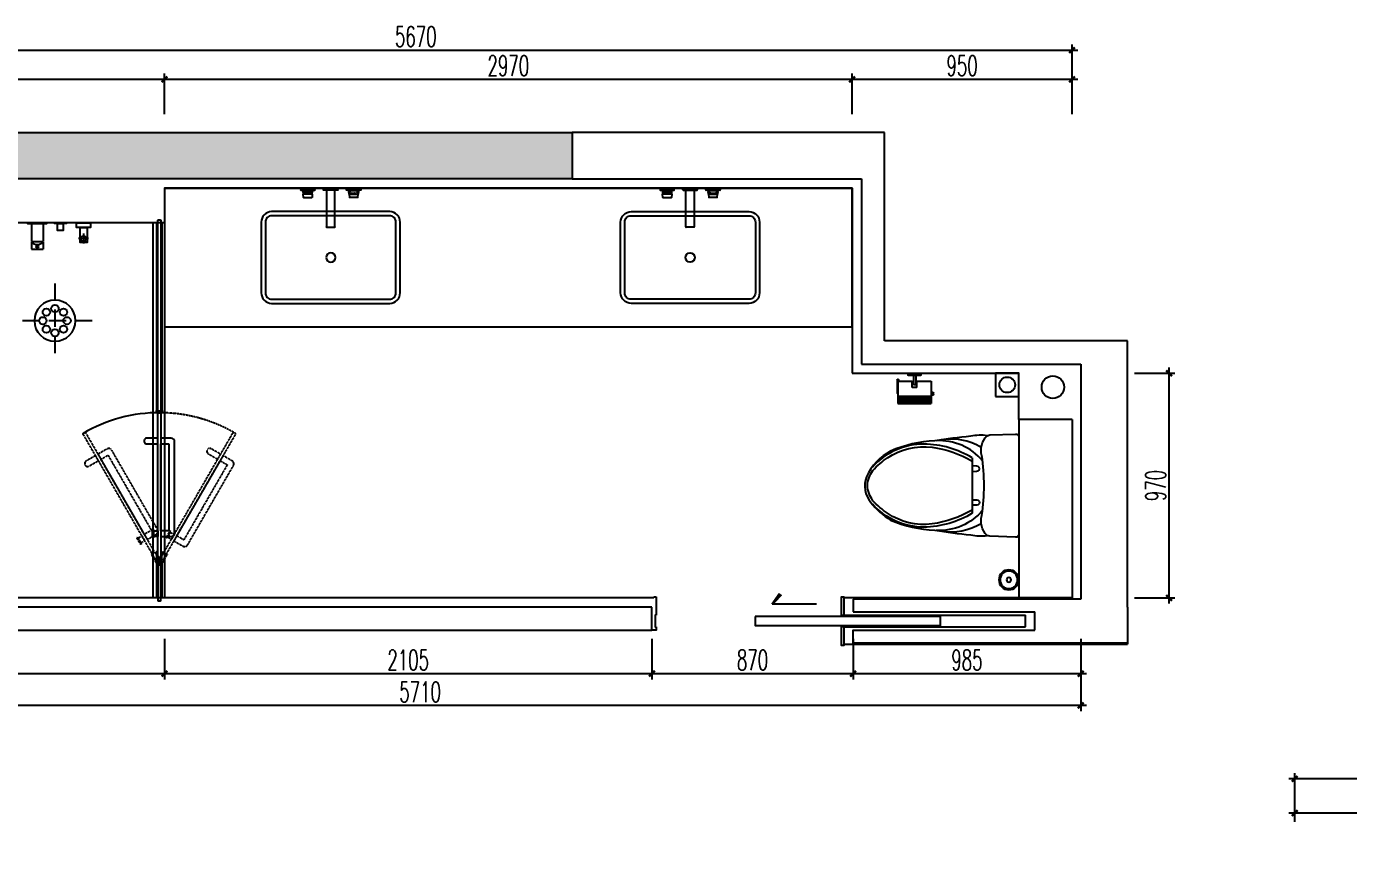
# Model space of a CAD drawing. Header units: inches. Extents: x 24920 to 61775, y 10942 to 38819.
# Drawn here: x 36473 to 42184, y 15278 to 18807 of the extents above; entities that cross this region are included whole.
import ezdxf

# ---------------------------------------------------------------- set-up
doc = ezdxf.new("R2010")
doc.units = ezdxf.units.IN
doc.header["$MEASUREMENT"] = 0
doc.header["$PDMODE"] = 1
doc.linetypes.add('DASHED', pattern=[3.75, 2.5, -1.25])
doc.linetypes.add('Pbo-Hidden', pattern=[1.875, 1.25, -0.625])
for name, color, linetype in [('!PboDS-Doors', 60, 'Continuous'), ('!PboDS-Doors-Hidden', 68, 'Pbo-Hidden'), ('!PboDS-Fixt', 31, 'Continuous'), ('!PboDS-Fixt-Detail', 36, 'Continuous'), ('!PboDS-Mech', 134, 'Continuous'), ('!PboDS-MillRC', 42, 'Continuous'), ('!PboDS-MillRC-Detail', 250, 'Continuous'), ('!PboDS-MillSP', 41, 'Continuous'), ('!PboFC-Floor', 144, 'Continuous'), ('!PboFF-Refe', 50, 'Continuous'), ('!PboPL-EXwalls', 190, 'Continuous'), ('!PboPL-Mech', 134, 'Continuous'), ('!PboPL-ShadeDark', 251, 'Continuous'), ('!PboPL-WallFin', 160, 'Continuous'), ('!PboPL-Walls', 200, 'Continuous'), ('FF-FIXT', 2, 'Continuous')]:
    doc.layers.add(name, color=color, linetype=linetype)
doc.styles.add('DIM', font='simplex.shx', dxfattribs={"width": 0.6, "bigfont": 'extfont.shx'})
doc.dimstyles.new('1比25', dxfattribs={"dimscale": 25, "dimtxt": 3.5, "dimasz": 1, "dimexe": 1, "dimexo": 1, "dimgap": 0.6, "dimtad": 1, "dimdec": 0, "dimrnd": 5, "dimzin": 0, "dimdsep": 46, "dimtxsty": 'DIM', "dimblk": 'ARCHTICK', "dimcen": 0.09, "dimdle": 1, "dimclrd": 1, "dimclre": 1, "dimclrt": 1, "dimadec": 0, "dimazin": 0, "dimtfac": 1, "dimtdec": 0, "dimtix": 1, "dimtmove": 2, "dimatfit": 3, "dimldrblk": '引线箭头（自定义）', "dimfxl": 0, "dimtolj": 1, "dimtzin": 0, "dimarcsym": 0})

# ---------------------------------------------------------------- blocks, each defined once
blk = doc.blocks.new('_ArchTick')
at = {"color": 0, "linetype": 'ByBlock', "const_width": 0.4}
blk.add_lwpolyline([(-0.5, -0.5), (0.5, 0.5)], dxfattribs=at)
blk = doc.blocks.new('*D1413')
at = {"color": 1, "lineweight": -2, "transparency": 16777216}
for p, q in [((1089.6, 4757.3), (1089.6, 4932.3)), ((6119.6, 4757.3), (6119.6, 4932.3)), ((6144.6, 4907.3), (1064.6, 4907.3))]:
    blk.add_line(p, q, dxfattribs=at)
at = {"layer": 'Defpoints', "color": 0, "transparency": 16777216}
for p in [(1089.6, 4907.3), (1089.6, 4697.3), (6119.6, 4697.3)]:
    blk.add_point(p, dxfattribs=at)
at = {"color": 1, "lineweight": -2, "transparency": 16777216, "xscale": 25, "yscale": 25, "zscale": 25, "rotation": 180}
blk.add_blockref('_ArchTick', (1089.6, 4907.3), dxfattribs=at)
at = {"color": 1, "lineweight": -2, "transparency": 16777216, "xscale": 25, "yscale": 25, "zscale": 25}
blk.add_blockref('_ArchTick', (6119.6, 4907.3), dxfattribs=at)
at = {"color": 1, "transparency": 16777216, "insert": (3604.6, 4966.1), "char_height": 87.5, "attachment_point": 5, "style": 'DIM'}
blk.add_mtext('\\A1;5030', dxfattribs=at)
blk = doc.blocks.new('引线箭头（自定义）')
at = {"linetype": 'ByBlock', "lineweight": -2}
h = blk.add_hatch(color=8, dxfattribs=at)
h.dxf.hatch_style = 1
h.paths.add_polyline_path([(-1.2, -0.96), (-0.31, 0), (-1.2, 0.96), (-0.91, 1.21), (0, 0), (-0.91, -1.21)])
at = {"color": 0, "linetype": 'ByBlock', "lineweight": -2}
blk.add_line((-0.31, 0), (-4.75, 0), dxfattribs=at)
blk.add_lwpolyline([(-1.2, -0.96), (-0.31, 0), (-1.2, 0.96), (-0.91, 1.21), (0, 0), (-0.91, -1.21)], close=True, dxfattribs=at)
blk = doc.blocks.new('*D1421')
at = {"color": 1, "lineweight": -2, "transparency": 16777216}
for p, q in [((2524.8, 4759.8), (1064.6, 4759.8)), ((1089.6, 4722.3), (1089.6, 4784.8)), ((2499.8, 4653), (2499.8, 4784.8))]:
    blk.add_line(p, q, dxfattribs=at)
at = {"layer": 'Defpoints', "color": 0, "transparency": 16777216}
for p in [(1089.6, 4759.8), (1089.6, 4697.3), (2499.8, 4628)]:
    blk.add_point(p, dxfattribs=at)
at = {"color": 1, "lineweight": -2, "transparency": 16777216, "xscale": 25, "yscale": 25, "zscale": 25, "rotation": 180}
blk.add_blockref('_ArchTick', (1089.6, 4759.8), dxfattribs=at)
at = {"color": 1, "lineweight": -2, "transparency": 16777216, "xscale": 25, "yscale": 25, "zscale": 25}
blk.add_blockref('_ArchTick', (2499.8, 4759.8), dxfattribs=at)
at = {"color": 1, "transparency": 16777216, "insert": (1794.7, 4818.6), "char_height": 87.5, "attachment_point": 5, "style": 'DIM'}
blk.add_mtext('\\A1;1410', dxfattribs=at)
blk = doc.blocks.new('A$C75A33730')
at = {"layer": '!PboDS-Doors', "color": 1}
for points in [[(519.8, 395.8), (125.2, 395.8, 0.414214), (110, 380.6), (110, 335.4), (535, 335.4), (535, 380.6, 0.414213)], [(135, 323.4), (110, 323.4), (110, 276.3, 1.000449), (135, 276.3)]]:
    blk.add_lwpolyline(points, format="xyb", close=True, dxfattribs=at)
for points in [[(135, 370.8), (510, 370.8), (510, 335.4), (135, 335.4)], [(0, 333.4), (2, 335.4), (643, 335.4), (645, 333.4), (645, 325), (643.4, 323.4), (1.6, 323.4), (0, 325)], [(539.4, 300.4), (505.6, 300.4), (505.6, 304.4), (539.4, 304.4)], [(510, 304.4), (510, 323.4), (535, 323.4), (535, 304.4)]]:
    blk.add_lwpolyline(points, close=True, dxfattribs=at)
blk.add_lwpolyline([(600, 335.4), (600, 339.4), (650, 339.4), (650, 319.4), (600, 319.4), (600, 323.4)], dxfattribs=at)
at = {"layer": '!PboDS-Doors-Hidden', "color": 8}
for points in [[(89.3, 658.2), (92, 658.9), (646.9, 338.1), (647.7, 335.4), (643.5, 328.1), (641.3, 327.5), (85.6, 648.8), (85.1, 650.9)], [(224.9, 623), (549.5, 435.3), (531.8, 404.7), (207.2, 592.4)], [(539.7, 359.7), (510.5, 376.6), (512.5, 380), (541.7, 363.1)], [(516.3, 377.8), (525.8, 394.3), (547.4, 381.8), (537.9, 365.3)], [(85.1, 7.9), (85.8, 10.6), (640.9, 331.1), (643.7, 330.4), (647.9, 323.1), (647.3, 320.9), (91.4, 0), (89.3, 0.6)], [(183.3, 107.8), (508.1, 295.3), (525.8, 264.6), (201, 77.1)], [(541.3, 237.8), (531.8, 254.2), (553.4, 266.7), (562.9, 250.3)], [(568.7, 249), (539.4, 232.1), (537.4, 235.6), (566.7, 252.5)]]:
    blk.add_lwpolyline(points, close=True, dxfattribs=at)
for points in [[(570.5, 452.1), (228.9, 649.6, 0.414214), (208.1, 644), (185.5, 604.9), (553.4, 392.2), (576.1, 431.3, 0.414213)], [(201.1, 582), (179.5, 594.5), (155.9, 553.7, 1.000449), (177.5, 541.2)], [(504, 321.8), (162.3, 124.5, 0.414214), (156.7, 103.7), (179.3, 64.6), (547.4, 277.1), (524.8, 316.2, 0.414213)], [(207, 66.7), (185.3, 54.2), (208.9, 13.4, 1.000449), (230.5, 25.9)]]:
    blk.add_lwpolyline(points, format="xyb", close=True, dxfattribs=at)
at = {"layer": '!PboDS-Doors-Hidden'}
for points in [[(609.7, 359.6), (611.7, 363.1), (655, 338.1), (645, 320.8), (601.7, 345.8), (603.7, 349.2)], [(603.7, 309.6), (601.7, 313.1), (645, 338.1), (655, 320.7), (611.7, 295.7), (609.7, 299.2)]]:
    blk.add_lwpolyline(points, dxfattribs=at)
at = {"layer": '!PboDS-Doors-Hidden', "color": 8}
blk.add_arc((650, 329.4), 650, 149.6115, 180.3536, dxfattribs=at)
at = {"layer": '!PboFF-Refe', "color": 8}
blk.add_arc((650, 329.4), 650, 179.6464, 210.3885, dxfattribs=at)
blk = doc.blocks.new('A$C78EA0098')
for p, q in [((47, 300), (90, 300)), ((68.5, 321.5), (68.5, 278.5)), ((5, 125, 0), (81, 125, 0)), ((81, 75, 0), (81, 125, 0)), ((81, 120, 0), (88, 120, 0)), ((84, 125, 0), (114, 125, 0)), ((84, 120, 0), (84, 125, 0)), ((114, 75, 0), (114, 125, 0)), ((5, 75, 0), (81, 75, 0)), ((81, 80, 0), (88, 80, 0)), ((84, 75, 0), (84, 80, 0)), ((84, 75, 0), (114, 75, 0))]:
    blk.add_line(p, q)
for points in [[(0, 330), (20, 330), (20, 270), (0, 270)], [(20, 315), (85, 315), (85, 285), (20, 285)], [(0, 226), (3, 226), (3, 174), (0, 174)], [(3, 212.5), (33.5, 212.5), (33.5, 187.5), (3, 187.5)], [(0, 140), (5, 140), (5, 60), (0, 60)]]:
    blk.add_lwpolyline(points, close=True)
for centre, radius in [((68.5, 300), 11.5), ((104, 100, 0), 5)]:
    blk.add_circle(centre, radius)
blk.add_arc((57.8, 100, 0), 36.3, 316.3972, 43.6028)
blk = doc.blocks.new('A$C58183757')
at = {"color": 39, "linetype": 'DASHED', "ltscale": 30}
for p, q in [((0, 160.4), (0, -160.4)), ((160.4, 0), (-160.4, 0))]:
    blk.add_line(p, q, dxfattribs=at)
blk.add_ellipse((0, 0), major_axis=(0, 88.9), ratio=1, start_param=-1.570796, end_param=4.712389)
at = {"color": 33, "linetype": 'Continuous'}
for centre, start_param, end_param in [((0, 52.3), -1.570789, 4.712396), ((-52.3, 0), -1.570789, 4.712396), ((-37, 37), -1.570794, 4.712391), ((37, 37), -1.570789, 4.712396), ((52.3, 0), -1.570789, 4.712396), ((-37, -37), -1.570789, 4.712396), ((0, -52.3), -1.570794, 4.712391), ((37, -37), -1.570789, 4.712396)]:
    blk.add_ellipse(centre, major_axis=(0, 15.9), ratio=1, start_param=start_param, end_param=end_param, dxfattribs=at)
blk = doc.blocks.new('*E469')
at = {"layer": '!PboDS-Fixt-Detail', "extrusion": (0, 0, -1)}
for centre, start_param, end_param in [((432.5, 116.1), -4.086308, -3.242051), ((432.5, 81.9), 0.10029, 0.944718)]:
    blk.add_ellipse(centre, major_axis=(0, -2.08), ratio=0.000015, start_param=start_param, end_param=end_param, dxfattribs=at)
at = {"layer": '!PboDS-Fixt-Detail'}
for centre, start_param, end_param in [((432.5, -81.9), 0.10029, 0.944718), ((432.5, -116.1), -4.086308, -3.242051)]:
    blk.add_ellipse(centre, major_axis=(0, 2.08), ratio=0.000015, start_param=start_param, end_param=end_param, dxfattribs=at)
blk = doc.blocks.new('HesiBlk_20210105170210801')
at = {"layer": '!PboDS-Fixt'}
blk.add_lwpolyline([(-153, 600), (153, 600, -0.414214), (198, 555), (198, 45, -0.414214), (153, 0), (-153, 0, -0.414214), (-198, 45), (-198, 555, -0.414214)], format="xyb", close=True, dxfattribs=at)
at = {"layer": '!PboDS-Fixt-Detail'}
for p, q in [((-300, 429.2), (-300, 429.6)), ((-300, 429.6), (-291.5, 429.6)), ((-300, 368.9), (-300, 429.2)), ((-291, 429.2), (-291, 368.9)), ((-291, 419.7), (-288.2, 419.7)), ((-287.8, 419.2), (-287.8, 378.8)), ((-286.1, 418.5), (-286.1, 419.2)), ((-286.1, 418.1), (-286.1, 418.5)), ((-284.9, 417.8), (-285.9, 417.9)), ((-285.7, 419.7), (-273, 418.6)), ((-278, 391.1), (-278, 406.9)), ((-277.4, 403.6), (-278, 403.6)), ((-277.4, 403.4), (-278, 403.4)), ((-277.5, 402.7), (-278, 402.7)), ((-277.2, 402.6), (-278, 402.6)), ((-277.5, 402.7), (-277.3, 402.7)), ((-277.4, 403.6), (-277.4, 403.4)), ((-273.4, 379.9), (-273.4, 418.1)), ((-259.5, 417.4), (-273, 418.6)), ((-259.1, 416.9), (-259.1, 381.1)), ((-300, 368.4), (-300, 368.9)), ((-291.5, 368.4), (-300, 368.4)), ((-288.2, 378.3), (-291, 378.3)), ((-286.1, 379.5), (-286.1, 379.9)), ((-286.1, 378.8), (-286.1, 379.5)), ((-285.9, 380.1), (-284.7, 380.2)), ((-273, 379.4), (-285.7, 378.3)), ((-277.2, 395.4), (-278, 395.4)), ((-278, 395.3), (-277.5, 395.3)), ((-278, 394.6), (-277.4, 394.6)), ((-278, 394.4), (-277.4, 394.4)), ((-277.5, 395.3), (-277.3, 395.3)), ((-277.4, 394.6), (-277.4, 394.4)), ((-273, 379.4), (-259.5, 380.6)), ((-291.5, 330.6), (-300, 330.6)), ((-300, 330.2), (-300, 330.6)), ((-300, 330.6), (-300, 330.2)), ((-300, 330.6), (-291.5, 330.6)), ((-300, 330.2), (-300, 269.9)), ((-291, 269.9), (-291, 330.2)), ((-291, 307.2), (-290.6, 307.6)), ((-290.6, 292.4), (-291, 292.8)), ((-290.6, 318), (-131.8, 318)), ((-290.6, 318), (-290.6, 317.6)), ((-290.6, 282.5), (-290.6, 317.6)), ((-131.4, 317.6), (-131.4, 282.5)), ((-300, 269.9), (-300, 269.4)), ((-291.5, 269.4), (-300, 269.4)), ((-291.5, 231.6), (-300, 231.6)), ((-300, 231.6), (-300, 231.1)), ((-300, 231.1), (-300, 170.8)), ((-291, 170.8), (-291, 231.1)), ((-290.6, 282.5), (-290.6, 282)), ((-131.8, 282), (-290.6, 282)), ((-288.2, 221.7), (-291, 221.7)), ((-291, 180.3), (-288.2, 180.3)), ((-287.8, 180.8), (-287.8, 221.2)), ((-286.1, 221.2), (-286.1, 220.5)), ((-286.1, 220.5), (-286.1, 220.1)), ((-286.1, 181.9), (-286.1, 181.5)), ((-286.1, 181.5), (-286.1, 180.8)), ((-285.9, 219.9), (-284.7, 219.8)), ((-284.9, 182.2), (-285.9, 182.1)), ((-273, 220.6), (-285.7, 221.7)), ((-285.7, 180.3), (-273, 181.4)), ((-278, 208.9), (-278, 193.1)), ((-278, 205.6), (-277.4, 205.6)), ((-278, 205.4), (-277.4, 205.4)), ((-278, 204.7), (-277.5, 204.7)), ((-277.2, 204.6), (-278, 204.6)), ((-277.2, 197.4), (-278, 197.4)), ((-277.5, 197.3), (-278, 197.3)), ((-277.4, 196.6), (-278, 196.6)), ((-277.4, 196.4), (-278, 196.4)), ((-277.5, 204.7), (-277.3, 204.7)), ((-277.5, 197.3), (-277.3, 197.3)), ((-277.4, 205.4), (-277.4, 205.6)), ((-277.4, 196.4), (-277.4, 196.6)), ((-273.4, 220.1), (-273.4, 181.9)), ((-273, 220.6), (-259.5, 219.4)), ((-259.5, 182.6), (-273, 181.4)), ((-259.1, 183.1), (-259.1, 218.9)), ((-300, 170.8), (-300, 170.4)), ((-300, 170.4), (-291.5, 170.4))]:
    blk.add_line(p, q, dxfattribs=at)
blk.add_lwpolyline([(-153, 582), (153, 582, -0.414214), (180, 555), (180, 45, -0.414214), (153, 18), (-153, 18, -0.414214), (-180, 45), (-180, 555, -0.414214)], format="xyb", close=True, dxfattribs=at)
blk.add_circle((0, 300), 20.2, dxfattribs=at)
for centre, radius, start, end in [((-291.5, 429.2), 0.45, 0, 90), ((-288.2, 419.2), 0.45, 0, 89.5), ((-287, 418.3), 0.72, 180, 253.5764), ((-292.7, 399), 19.4, 54.4424, 73.5764), ((-285.7, 419.2), 0.45, 85, 180), ((-285.9, 418.1), 0.27, 180, 265), ((-288.8, 409.7), 9.01, 60.5114, 63.778), ((-294.6, 405.1), 16.3, 23.5926, 30.7424), ((-259.6, 416.9), 0.45, 360, 85), ((-291.5, 368.9), 0.45, 270, 0), ((-288.2, 378.8), 0.45, 270.5, 0), ((-287, 379.7), 0.72, 106.4236, 180), ((-292.7, 399), 19.4, 286.4236, 305.5576), ((-285.9, 379.9), 0.27, 95, 180), ((-285.7, 378.8), 0.45, 180, 275), ((-289.4, 389.4), 10.3, 296.4214, 299.2881), ((-296.5, 394), 18.5, 324.9756, 340.022), ((-259.6, 381.1), 0.45, 275, 0), ((-291.5, 330.2), 0.45, 0, 90), ((-291.5, 330.2), 0.45, 0, 90), ((-131.8, 317.6), 0.45, 0, 90), ((-291.5, 269.9), 0.45, 270, 0), ((-291.5, 231.1), 0.45, 0, 90), ((-131.8, 282.5), 0.45, 270, 0), ((-288.2, 221.2), 0.45, 0, 89.5), ((-288.2, 180.8), 0.45, 270.5, 0), ((-287, 220.3), 0.72, 180, 253.5764), ((-287, 181.7), 0.72, 106.4236, 180), ((-292.7, 201), 19.4, 54.4424, 73.5764), ((-292.7, 201), 19.4, 286.4236, 305.5576), ((-285.7, 221.2), 0.45, 85, 180), ((-285.9, 220.1), 0.27, 180, 265), ((-285.9, 181.9), 0.27, 95, 180), ((-285.7, 180.8), 0.45, 180, 275), ((-289.4, 210.6), 10.3, 60.7119, 63.5786), ((-288.8, 190.3), 9.01, 296.222, 299.4886), ((-296.5, 206), 18.5, 19.978, 35.0244), ((-294.6, 194.9), 16.3, 329.2576, 336.4074), ((-259.6, 218.9), 0.45, 0, 85), ((-259.6, 183.1), 0.45, 275, 0), ((-291.5, 170.8), 0.45, 270, 0)]:
    blk.add_arc(centre, radius, start, end, dxfattribs=at)
for centre, major_axis, start_param, end_param in [((-287.4, 399), (0, 19.4), -0.204136, -0.140854), ((-287.4, 399), (0, 19.4), -0.73123, -0.295992), ((-287.5, 399), (0, 19.6), 4.092532, 5.415362), ((-287.4, 399), (0, 19.4), 3.282447, 3.345728), ((-287.4, 399), (0, 19.4), 3.43759, 3.779693)]:
    blk.add_ellipse(centre, major_axis=major_axis, ratio=0.529907, start_param=start_param, end_param=end_param, dxfattribs=at)
at = {"layer": '!PboDS-Fixt-Detail', "extrusion": (0, 0, -1)}
for centre, major_axis, start_param, end_param in [((-287.4, 201), (0, 19.4), 0.140854, 0.204136), ((-287.4, 201), (0, 19.4), 2.937457, 3.000738), ((-287.4, 201), (0, 19.4), 0.295998, 0.6381), ((-287.4, 201), (0, 19.4), 2.410362, 2.845601), ((-287.5, 201), (0, 19.6), 0.950939, 2.27377)]:
    blk.add_ellipse(centre, major_axis=major_axis, ratio=0.529907, start_param=start_param, end_param=end_param, dxfattribs=at)
at = {"extrusion": (0, 0, -1), "zscale": -1}
blk.add_blockref('*E469', (-146.3, 300), dxfattribs=at)
blk = doc.blocks.new('A$C12754C8C')
at = {"color": 8}
for p, q in [((110, 122), (55, 122)), ((10, 30), (155, 30)), ((10, 20.7), (155, 20.7)), ((10, 14.1), (155, 14.1)), ((10, 8.2), (155, 8.2)), ((10, 4), (155, 4))]:
    blk.add_line(p, q, dxfattribs=at)
for p, q in [((77.5, 120), (77.5, 80)), ((87.5, 120), (87.5, 80)), ((10, 96), (10, 0)), ((72.5, 96), (10, 96)), ((72.5, 68.5), (72.5, 96)), ((72.5, 93), (77.5, 93)), ((72.5, 87), (77.5, 87)), ((72.5, 68.5), (92.5, 68.5)), ((77.5, 80), (87.5, 80)), ((87.5, 93), (92.5, 93)), ((87.5, 87), (92.5, 87)), ((92.5, 68.5), (92.5, 96)), ((155, 96), (92.5, 96)), ((151.2, 100.9), (151.2, 96)), ((155, 96), (155, 0)), ((157.2, 100.9), (157.2, 43.9)), ((0, 38.5), (0, 43.9)), ((10, 48.9), (5, 48.9)), ((6, 38.5), (6, 39.9)), ((9, 42.9), (10, 42.9)), ((155, 0), (10, 0))]:
    blk.add_line(p, q)
blk.add_lwpolyline([(55, 130), (55, 122, 0.414214), (57, 120), (108, 120, 0.414214), (110, 122), (110, 130)], format="xyb", close=True)
for centre, radius, start, end in [((154.2, 100.9), 3, 0, 180), ((5, 43.9), 5, 90, 180), ((3, 38.5), 3, 180, 0), ((9, 39.9), 3, 90, 180), ((154.2, 43.9), 3, 286.1013, 360)]:
    blk.add_arc(centre, radius, start, end)
blk = doc.blocks.new('*U455')
blk.add_lwpolyline([(100, 0), (100, 100), (0, 100), (0, 0)], close=True)
blk.add_circle((50, 50), 33.7)
blk = doc.blocks.new('abcaa2')
at = {"layer": 'FF-FIXT'}
for radius in [43, 38, 10]:
    blk.add_circle((0, 0), radius, dxfattribs=at)
blk = doc.blocks.new('HesiBlk_20210113145816724')
blk.add_lwpolyline([(4.5, 0), (197, 0)])
blk.add_solid([(48.3, 37.6), (33.6, 47.9), (13.5, 0), (0, 0)])
blk = doc.blocks.new('做成ACAD TuKuai0410')
at = {"color": 2, "linetype": 'Continuous'}
for points in [[(0, -211.1), (0, 211.1, -0.477962), (14, 222.4), (124.8, 218.8), (136.6, 215.2, -0.281865), (159.2, 128.7, 0.073747), (159.2, -128.7, -0.281865), (136.6, -215.2), (124.8, -218.8), (14, -222.4, -0.477962), (0, -211.1, 0)], [(135.5, -215.5, 0.088577), (207.8, -213, 0.019152), (362.1, -192.8, 0.090609), (553.8, -149, 0.163158), (657.7, -38.2, 0.273043), (639.2, 72.6, 0.094885), (553.8, 149, 0.090609), (362.1, 192.8, 0.019152), (207.8, 213, 0.088577), (135.5, 215.5, 0.879416)]]:
    blk.add_lwpolyline(points, format="xyb", dxfattribs=at)
at = {"color": 8}
for points in [[(156.1, 106.5, -0.237416), (357.6, 193.6, 3.87225)], [(162.1, 165, -0.180688), (335.2, 197.1, 4.705295)], [(201, 105.7, -0.095348), (374.4, 165.9, -0.180567), (567, 119.8, -0.059956), (630.4, 65.2, -0.149733), (653.6, 0, -0.149733), (630.4, -65.2, -0.059956), (567, -119.8, -0.180567), (374.4, -165.9, -0.095348), (201, -105.7, 0.095348)], [(200.6, 61.3), (181.2, 61.5, -1.018669), (181.2, 84.1), (200.8, 85.1)], [(156.1, -106.5, 0.237416), (357.6, -193.6, -3.87225)], [(200.6, -61.3), (181.2, -61.5, 1.018669), (181.2, -84.1), (200.8, -85.1)], [(162.1, -165, 0.180688), (335.2, -197.1, -4.705295)]]:
    blk.add_lwpolyline(points, format="xyb", dxfattribs=at)
at = {"color": 8, "linetype": 'ByBlock'}
for points in [[(201.1, 119.9, -0.129606), (409, 179.5, -0.211204), (632.2, 80.1, -2.252949)], [(201.1, -119.9, 0.129606), (409, -179.5, 0.211204), (632.2, -80.1, 2.252949)]]:
    blk.add_lwpolyline(points, format="xyb", dxfattribs=at)
blk.add_lwpolyline([(201.1, -119.9), (201.1, 119.9)], dxfattribs=at)
blk = doc.blocks.new('*D1131')
at = {"color": 1, "lineweight": -2, "transparency": 16777216}
for p, q in [((35029, 16296.6), (35029, 16121.6)), ((36778.5, 16296.6), (36778.5, 16121.6)), ((35004, 16146.6), (36803.5, 16146.6))]:
    blk.add_line(p, q, dxfattribs=at)
at = {"layer": 'Defpoints', "color": 0, "transparency": 16777216}
for p in [(35029, 16473.8), (36778.5, 16473.8), (36778.5, 16146.6)]:
    blk.add_point(p, dxfattribs=at)
at = {"color": 1, "lineweight": -2, "transparency": 16777216, "xscale": 25, "yscale": 25, "zscale": 25, "rotation": 180}
blk.add_blockref('_ArchTick', (35029, 16146.6), dxfattribs=at)
at = {"color": 1, "lineweight": -2, "transparency": 16777216, "xscale": 25, "yscale": 25, "zscale": 25}
blk.add_blockref('_ArchTick', (36778.5, 16146.6), dxfattribs=at)
at = {"color": 1, "transparency": 16777216, "insert": (35903.8, 16205.4), "char_height": 87.5, "attachment_point": 5, "style": 'DIM'}
blk.add_mtext('\\A1;1750', dxfattribs=at)
blk = doc.blocks.new('*D1132')
at = {"color": 1, "lineweight": -2, "transparency": 16777216}
for p, q in [((36778.5, 16296.6), (36778.5, 16121.6)), ((38884.1, 16296.6), (38884.1, 16121.6)), ((36753.5, 16146.6), (38909.1, 16146.6))]:
    blk.add_line(p, q, dxfattribs=at)
at = {"layer": 'Defpoints', "color": 0, "transparency": 16777216}
for p in [(36778.5, 16473.8), (38884.1, 16383.8), (38884.1, 16146.6)]:
    blk.add_point(p, dxfattribs=at)
at = {"color": 1, "lineweight": -2, "transparency": 16777216, "xscale": 25, "yscale": 25, "zscale": 25, "rotation": 180}
blk.add_blockref('_ArchTick', (36778.5, 16146.6), dxfattribs=at)
at = {"color": 1, "lineweight": -2, "transparency": 16777216, "xscale": 25, "yscale": 25, "zscale": 25}
blk.add_blockref('_ArchTick', (38884.1, 16146.6), dxfattribs=at)
at = {"color": 1, "transparency": 16777216, "insert": (37831.3, 16205.4), "char_height": 87.5, "attachment_point": 5, "style": 'DIM'}
blk.add_mtext('\\A1;2105', dxfattribs=at)
blk = doc.blocks.new('*D1133')
at = {"color": 1, "lineweight": -2, "transparency": 16777216}
for p, q in [((38884.1, 16296.6), (38884.1, 16121.6)), ((39753.1, 16296.6), (39753.1, 16121.6)), ((38859.1, 16146.6), (39778.1, 16146.6))]:
    blk.add_line(p, q, dxfattribs=at)
at = {"layer": 'Defpoints', "color": 0, "transparency": 16777216}
for p in [(39753.1, 16426.9), (38884.1, 16383.8), (39753.1, 16146.6)]:
    blk.add_point(p, dxfattribs=at)
at = {"color": 1, "lineweight": -2, "transparency": 16777216, "xscale": 25, "yscale": 25, "zscale": 25, "rotation": 180}
blk.add_blockref('_ArchTick', (38884.1, 16146.6), dxfattribs=at)
at = {"color": 1, "lineweight": -2, "transparency": 16777216, "xscale": 25, "yscale": 25, "zscale": 25}
blk.add_blockref('_ArchTick', (39753.1, 16146.6), dxfattribs=at)
at = {"color": 1, "transparency": 16777216, "insert": (39318.6, 16205.4), "char_height": 87.5, "attachment_point": 5, "style": 'DIM'}
blk.add_mtext('\\A1;870', dxfattribs=at)
blk = doc.blocks.new('*D1134')
at = {"color": 1, "lineweight": -2, "transparency": 16777216}
for p, q in [((39753.1, 16296.6), (39753.1, 16121.6)), ((40736.7, 16296.6), (40736.7, 16121.6)), ((39728.1, 16146.6), (40761.7, 16146.6))]:
    blk.add_line(p, q, dxfattribs=at)
at = {"layer": 'Defpoints', "color": 0, "transparency": 16777216}
for p in [(40736.7, 16468.8), (39753.1, 16426.9), (40736.7, 16146.6)]:
    blk.add_point(p, dxfattribs=at)
at = {"color": 1, "lineweight": -2, "transparency": 16777216, "xscale": 25, "yscale": 25, "zscale": 25, "rotation": 180}
blk.add_blockref('_ArchTick', (39753.1, 16146.6), dxfattribs=at)
at = {"color": 1, "lineweight": -2, "transparency": 16777216, "xscale": 25, "yscale": 25, "zscale": 25}
blk.add_blockref('_ArchTick', (40736.7, 16146.6), dxfattribs=at)
at = {"color": 1, "transparency": 16777216, "insert": (40244.9, 16205.4), "char_height": 87.5, "attachment_point": 5, "style": 'DIM'}
blk.add_mtext('\\A1;985', dxfattribs=at)
blk = doc.blocks.new('*D1533')
at = {"color": 1, "lineweight": -2, "transparency": 16777216}
for p, q in [((35029, 16159), (35029, 15984)), ((40736.7, 16159), (40736.7, 15984)), ((40761.7, 16009), (35004, 16009))]:
    blk.add_line(p, q, dxfattribs=at)
at = {"layer": 'Defpoints', "color": 0, "transparency": 16777216}
for p in [(35029, 16209.1), (40736.7, 16209.1), (35029, 16009)]:
    blk.add_point(p, dxfattribs=at)
at = {"color": 1, "lineweight": -2, "transparency": 16777216, "xscale": 25, "yscale": 25, "zscale": 25, "rotation": 180}
blk.add_blockref('_ArchTick', (35029, 16009), dxfattribs=at)
at = {"color": 1, "lineweight": -2, "transparency": 16777216, "xscale": 25, "yscale": 25, "zscale": 25}
blk.add_blockref('_ArchTick', (40736.7, 16009), dxfattribs=at)
at = {"color": 1, "transparency": 16777216, "insert": (37882.9, 16067.7), "char_height": 87.5, "attachment_point": 5, "style": 'DIM'}
blk.add_mtext('\\A1;5710', dxfattribs=at)
blk = doc.blocks.new('*D1135')
at = {"color": 1, "lineweight": -2, "transparency": 16777216}
for p, q in [((40968.6, 17443.8), (41143.6, 17443.8)), ((41118.6, 16448.8), (41118.6, 17468.8)), ((40968.6, 16473.8), (41143.6, 16473.8))]:
    blk.add_line(p, q, dxfattribs=at)
at = {"layer": 'Defpoints', "color": 0, "transparency": 16777216}
for p in [(40307.8, 17443.8), (41118.6, 17443.8), (40699, 16473.8)]:
    blk.add_point(p, dxfattribs=at)
at = {"color": 1, "lineweight": -2, "transparency": 16777216, "xscale": 25, "yscale": 25, "zscale": 25}
for p, rotation in [((41118.6, 17443.8), 90), ((41118.6, 16473.8), 270)]:
    blk.add_blockref('_ArchTick', p, dxfattribs=dict(at, rotation=rotation))
at = {"color": 1, "transparency": 16777216, "insert": (41059.8, 16958.8), "char_height": 87.5, "attachment_point": 5, "rotation": 90, "style": 'DIM'}
blk.add_mtext('\\A1;970', dxfattribs=at)
blk = doc.blocks.new('*D1136')
at = {"color": 1, "lineweight": -2, "transparency": 16777216}
for p, q in [((39749, 18563.2), (39749, 18738.2)), ((40699, 18563.2), (40699, 18738.2)), ((40724, 18713.2), (39724, 18713.2))]:
    blk.add_line(p, q, dxfattribs=at)
at = {"layer": 'Defpoints', "color": 0, "transparency": 16777216}
for p in [(39749, 18713.2), (39749, 17443.8), (40699, 17243.8)]:
    blk.add_point(p, dxfattribs=at)
at = {"color": 1, "lineweight": -2, "transparency": 16777216, "xscale": 25, "yscale": 25, "zscale": 25, "rotation": 180}
blk.add_blockref('_ArchTick', (39749, 18713.2), dxfattribs=at)
at = {"color": 1, "lineweight": -2, "transparency": 16777216, "xscale": 25, "yscale": 25, "zscale": 25}
blk.add_blockref('_ArchTick', (40699, 18713.2), dxfattribs=at)
at = {"color": 1, "transparency": 16777216, "insert": (40224, 18771.9), "char_height": 87.5, "attachment_point": 5, "style": 'DIM'}
blk.add_mtext('\\A1;950', dxfattribs=at)
blk = doc.blocks.new('*D1137')
at = {"color": 1, "lineweight": -2, "transparency": 16777216}
for p, q in [((36778.5, 18563.2), (36778.5, 18738.2)), ((39749, 18563.2), (39749, 18738.2)), ((39774, 18713.2), (36753.5, 18713.2))]:
    blk.add_line(p, q, dxfattribs=at)
at = {"layer": 'Defpoints', "color": 0, "transparency": 16777216}
for p in [(36778.5, 18713.2), (36778.5, 18243.8), (39749, 17443.8)]:
    blk.add_point(p, dxfattribs=at)
at = {"color": 1, "lineweight": -2, "transparency": 16777216, "xscale": 25, "yscale": 25, "zscale": 25, "rotation": 180}
blk.add_blockref('_ArchTick', (36778.5, 18713.2), dxfattribs=at)
at = {"color": 1, "lineweight": -2, "transparency": 16777216, "xscale": 25, "yscale": 25, "zscale": 25}
blk.add_blockref('_ArchTick', (39749, 18713.2), dxfattribs=at)
at = {"color": 1, "transparency": 16777216, "insert": (38263.8, 18771.9), "char_height": 87.5, "attachment_point": 5, "style": 'DIM'}
blk.add_mtext('\\A1;2970', dxfattribs=at)
blk = doc.blocks.new('*D1138')
at = {"color": 1, "lineweight": -2, "transparency": 16777216}
for p, q in [((35029, 18563.2), (35029, 18738.2)), ((36778.5, 18563.2), (36778.5, 18738.2)), ((36803.5, 18713.2), (35004, 18713.2))]:
    blk.add_line(p, q, dxfattribs=at)
at = {"layer": 'Defpoints', "color": 0, "transparency": 16777216}
for p in [(35029, 18713.2), (35029, 18243.8), (36778.5, 18243.8)]:
    blk.add_point(p, dxfattribs=at)
at = {"color": 1, "lineweight": -2, "transparency": 16777216, "xscale": 25, "yscale": 25, "zscale": 25, "rotation": 180}
blk.add_blockref('_ArchTick', (35029, 18713.2), dxfattribs=at)
at = {"color": 1, "lineweight": -2, "transparency": 16777216, "xscale": 25, "yscale": 25, "zscale": 25}
blk.add_blockref('_ArchTick', (36778.5, 18713.2), dxfattribs=at)
at = {"color": 1, "transparency": 16777216, "insert": (35903.8, 18771.9), "char_height": 87.5, "attachment_point": 5, "style": 'DIM'}
blk.add_mtext('\\A1;1750', dxfattribs=at)
blk = doc.blocks.new('*D1534')
at = {"color": 1, "lineweight": -2, "transparency": 16777216}
for p, q in [((35029, 18689.1), (35029, 18864.1)), ((40699, 18689.1), (40699, 18864.1)), ((35004, 18839.1), (40724, 18839.1))]:
    blk.add_line(p, q, dxfattribs=at)
at = {"layer": 'Defpoints', "color": 0, "transparency": 16777216}
for p in [(40699, 18839.1), (35029, 18650.7), (40699, 18650.7)]:
    blk.add_point(p, dxfattribs=at)
at = {"color": 1, "lineweight": -2, "transparency": 16777216, "xscale": 25, "yscale": 25, "zscale": 25, "rotation": 180}
blk.add_blockref('_ArchTick', (35029, 18839.1), dxfattribs=at)
at = {"color": 1, "lineweight": -2, "transparency": 16777216, "xscale": 25, "yscale": 25, "zscale": 25}
blk.add_blockref('_ArchTick', (40699, 18839.1), dxfattribs=at)
at = {"color": 1, "transparency": 16777216, "insert": (37864, 18897.9), "char_height": 87.5, "attachment_point": 5, "style": 'DIM'}
blk.add_mtext('\\A1;5670', dxfattribs=at)
blk = doc.blocks.new('A$C74113df9')
dim = blk.add_linear_dim(base=(1089.6, 4907.3), p1=(6119.6, 4697.3), p2=(1089.6, 4697.3), angle=180, dimstyle='1比25')
dim.commit()
dim.dimension.update_dxf_attribs({"geometry": '*D1413', "text_midpoint": (3604.6, 4966.1)})
dim = blk.add_linear_dim(base=(1089.6, 4759.8), p1=(2499.8, 4628), p2=(1089.6, 4697.3), dimstyle='1比25', override={"dimarcsym": 1})
dim.commit()
dim.dimension.update_dxf_attribs({"geometry": '*D1421', "text_midpoint": (1794.7, 4818.6)})
blk = doc.blocks.new('dehrh')
at = {"layer": '!PboPL-ShadeDark'}
h = blk.add_hatch(color=8, dxfattribs=at)
h.dxf.hatch_style = 1
h.paths.add_polyline_path([(38539, 18283.8), (38539, 18483.8), (34989, 18483.8), (34989, 18483.8), (34739, 18483.8), (34739, 18483.8), (34739, 17883.8), (34739, 17883.8), (34739, 17783.8), (34989, 17783.8), (34989, 18283.8)])
at = {"layer": '!PboDS-Doors'}
blk.add_lwpolyline([(39330.9, 16393.8), (39330.9, 16353.8), (40130.9, 16353.8), (40130.9, 16393.8)], close=True, dxfattribs=at)
at = {"layer": '!PboDS-MillRC', "color": 2}
blk.add_line((40469, 17243.8), (40469, 16473.8), dxfattribs=at)
at = {"layer": '!PboDS-MillRC', "color": 1}
for points in [[(36752, 18106.8), (36760, 18106.8), (36762, 18104.8), (36762, 17282.5), (36760, 17280.5), (36752, 17280.5), (36750, 17282.5), (36750, 18104.8)], [(36752, 16460.8), (36760, 16460.8), (36762, 16462.8), (36762, 16614.5), (36760, 16616.5), (36752, 16616.5), (36750, 16614.5), (36750, 16462.8)]]:
    blk.add_lwpolyline(points, close=True, dxfattribs=at)
for points in [[(36762, 17283.5), (36768.5, 17283.5), (36768.5, 17273.5), (36743.5, 17273.5), (36743.5, 17283.5), (36750, 17283.5)], [(36750, 17283.5), (36750, 17280.5), (36762, 17280.5), (36762, 17283.5)]]:
    blk.add_lwpolyline(points, dxfattribs=at)
at = {"layer": '!PboDS-MillRC'}
for points in [[(36762, 16613.5), (36768.5, 16613.5), (36768.5, 16623.5), (36743.5, 16623.5), (36743.5, 16613.5), (36750, 16613.5)], [(36750, 16613.5), (36750, 16616.5), (36762, 16616.5), (36762, 16613.5)]]:
    blk.add_lwpolyline(points, dxfattribs=at)
at = {"layer": '!PboDS-MillRC-Detail', "color": 8}
for points in [[(36743.5, 18093.8), (36743.5, 17283.5)], [(36768.5, 17283.5), (36768.5, 18093.8)], [(36743.5, 16613.5), (36743.5, 16473.8)], [(36768.5, 16473.8), (36768.5, 16613.5)]]:
    blk.add_lwpolyline(points, dxfattribs=at)
at = {"layer": '!PboDS-MillSP', "color": 3}
blk.add_lwpolyline([(39749, 17643.8), (39749, 18243.8), (36778.5, 18243.8), (36778.5, 17643.8)], close=True, dxfattribs=at)
at = {"layer": '!PboFC-Floor', "color": 8}
for points in [[(36778.6, 18106.8), (36778.5, 16473.8)], [(36728.5, 18093.8), (36728.5, 16473.8)]]:
    blk.add_lwpolyline(points, dxfattribs=at)
at = {"layer": '!PboPL-EXwalls', "color": 4}
for p, q in [((39889, 18483.8), (38539, 18483.8)), ((39889, 17583.8), (39889, 18483.8)), ((38539, 18283.8), (39789, 18283.8)), ((39789, 18283.8), (39789, 17483.8)), ((40939, 17583.8), (39889, 17583.8)), ((40939, 16433.8), (40939, 17583.8)), ((39789, 17483.8), (40736.7, 17483.8)), ((40736.7, 17483.8), (40736.7, 16468.8)), ((40539, 16333.8), (40539, 16413.8)), ((40939, 16433.8), (40939, 16278.8)), ((40939, 16278.8), (40539, 16278.8))]:
    blk.add_line(p, q, dxfattribs=at)
at = {"layer": '!PboPL-EXwalls'}
blk.add_line((38539, 18483.8), (38539, 18283.8), dxfattribs=at)
at = {"layer": '!PboPL-EXwalls', "color": 4}
blk.add_lwpolyline([(38539, 18483.8), (38539, 18283.8), (34989, 18283.8), (34989, 17783.8), (34739, 17783.8), (34739, 18483.8), (34989, 18483.8), (34989, 18483.8), (38539, 18483.8)], dxfattribs=at)
at = {"layer": '!PboPL-Mech'}
blk.add_circle((40616.3, 17383.9), 48.4, dxfattribs=at)
at = {"layer": '!PboPL-WallFin', "color": 3}
for p, q in [((36778.5, 18243.8), (39749, 18243.8)), ((36778.5, 18243.8), (36778.5, 18093.8)), ((39749, 18243.8), (39749, 17443.8)), ((36779.3, 18093.8), (36129, 18093.8)), ((39749, 17443.8), (40469, 17443.8)), ((40469, 17243.8), (40469, 17443.8)), ((40699, 17243.8), (40469, 17243.8)), ((40699, 17243.8), (40699, 16473.8)), ((36796.5, 16473.8), (35029, 16473.8)), ((38893.1, 16473.8), (36796.5, 16473.8)), ((40699, 16473.8), (39713.1, 16473.8)), ((39703.1, 16398.8), (39713.1, 16398.8)), ((39713.1, 16398.8), (40498.1, 16398.8)), ((39713.1, 16348.8), (39703.1, 16348.8)), ((39713.1, 16348.8), (40498.1, 16348.8)), ((39713.1, 16273.8), (40939, 16273.8))]:
    blk.add_line(p, q, dxfattribs=at)
at = {"layer": '!PboPL-WallFin'}
for p, q in [((38893.1, 16478.8), (38903.1, 16478.8)), ((38893.1, 16473.8), (38893.1, 16478.8)), ((40469, 16473.8), (40469, 16473.8)), ((40498.1, 16348.8), (40498.1, 16398.8))]:
    blk.add_line(p, q, dxfattribs=at)
for points in [[(38903.1, 16478.8), (38903.1, 16398.8)], [(38903.1, 16398.8), (38898.1, 16398.8), (38898.1, 16348.8), (38903.1, 16348.8)], [(38903.1, 16348.8), (38903.1, 16333.8), (38884.1, 16333.8)]]:
    blk.add_lwpolyline(points, dxfattribs=at)
at = {"layer": '!PboPL-WallFin', "color": 3}
for points in [[(39703.1, 16398.8), (39703.1, 16478.8), (39713.1, 16478.8), (39713.1, 16398.8)], [(39713.1, 16348.8), (39713.1, 16268.8), (39703.1, 16268.8), (39703.1, 16348.8)]]:
    blk.add_lwpolyline(points, dxfattribs=at)
at = {"layer": '!PboPL-Walls', "color": 4}
for p, q in [((40736.7, 16468.8), (39753.1, 16468.8)), ((39753.1, 16468.8), (39753.1, 16413.8)), ((38884.1, 16433.8), (34989, 16433.8)), ((38884.1, 16333.8), (38884.1, 16433.8)), ((39753.1, 16413.8), (40539, 16413.8)), ((34739, 16333.8), (38884.1, 16333.8)), ((40139, 16333.8), (40539, 16333.8)), ((40539, 16278.8), (40139, 16278.8))]:
    blk.add_line(p, q, dxfattribs=at)
blk.add_lwpolyline([(40139, 16278.8), (40139, 16278.8), (39753.1, 16278.8), (39753.1, 16333.8), (40139, 16333.8)], dxfattribs=at)
at = {"color": 3}
blk.add_line((40939, 16278.8), (40939, 16273.8), dxfattribs=at)
at = {"layer": '!PboDS-Doors', "extrusion": (0, 0, -1), "xscale": -1, "zscale": -1, "rotation": 90}
blk.add_blockref('A$C75A33730', (-36426.6, 17273.5), dxfattribs=at)
at = {"layer": '!PboDS-Doors'}
blk.add_blockref('HesiBlk_20210113145816724', (39398.6, 16447.8), dxfattribs=at)
at = {"layer": '!PboDS-Fixt', "rotation": 270}
blk.add_blockref('A$C78EA0098', (36128.8, 18093.8), dxfattribs=at)
at = {"layer": '!PboDS-Fixt', "xscale": -1}
blk.add_blockref('A$C12754C8C', (40101.2, 17313.8), dxfattribs=at)
at = {"layer": '!PboDS-Fixt', "extrusion": (0, 0, -1), "xscale": -1, "zscale": -1, "rotation": 180}
blk.add_blockref('做成ACAD TuKuai0410', (-40469, 16958.8), dxfattribs=at)
at = {"layer": '!PboDS-Fixt', "lineweight": -3, "extrusion": (0, 0, -1), "zscale": -1, "rotation": 180}
blk.add_blockref('abcaa2', (-40426, 16551.7), dxfattribs=at)
at = {"layer": '!PboDS-Mech', "rotation": 270}
blk.add_blockref('*U455', (40369, 17443.8), dxfattribs=at)
at = {"xscale": -1, "rotation": 90}
blk.add_blockref('HesiBlk_20210105170210801', (37796.5, 17943.8), dxfattribs=at)
at = {"rotation": 270}
blk.add_blockref('HesiBlk_20210105170210801', (38749, 17943.8), dxfattribs=at)
at = {"layer": 'FF-FIXT', "linetype": 'Continuous'}
blk.add_blockref('A$C58183757', (36305.3, 17670.9), dxfattribs=at)
for base, p1, p2, picture, middle in [((40699, 18839.1), (35029, 18650.7), (40699, 18650.7), '*D1534', (37864, 18897.9)), ((35029.0201, 18713.1929), (36778.5444, 18243.7791), (35029.0201, 18243.7791), '*D1138', (35903.7823, 18771.9429)), ((36778.5444, 18713.1929), (39749.0201, 17443.779), (36778.5444, 18243.7791), '*D1137', (38263.7823, 18771.9429)), ((39749, 18713.2), (40699, 17243.8), (39749, 17443.8), '*D1136', (40224, 18771.9)), ((36778.5444, 16146.6442), (35029.0201, 16473.7779), (36778.5444, 16473.7779), '*D1131', (35903.7823, 16205.3942)), ((38884.1, 16146.6), (36778.5, 16473.8), (38884.1, 16383.8), '*D1132', (37831.3, 16205.4)), ((40736.7, 16146.6), (39753.1, 16426.9), (40736.7, 16468.8), '*D1134', (40244.9, 16205.4)), ((39753.1, 16146.6), (38884.1, 16383.8), (39753.1, 16426.9), '*D1133', (39318.6, 16205.4)), ((35029, 16009), (40736.7, 16209.1), (35029, 16209.1), '*D1533', (37882.9, 16067.7))]:
    dim = blk.add_linear_dim(base=base, p1=p1, p2=p2, dimstyle='1比25')
    dim.commit()
    dim.dimension.update_dxf_attribs({"geometry": picture, "text_midpoint": middle})
dim = blk.add_linear_dim(base=(41118.6, 17443.8), p1=(40699, 16473.8), p2=(40307.8, 17443.8), angle=90, dimstyle='1比25')
dim.commit()
dim.dimension.update_dxf_attribs({"geometry": '*D1135', "text_midpoint": (41059.8, 16958.8)})

msp = doc.modelspace()

# ---------------------------------------------------------------- block references
for name, p in [('dehrh', (290.5, -135)), ('A$C74113df9', (40861.9, 10649.8))]:
    msp.add_blockref(name, p)

doc.saveas('drawing.dxf')
